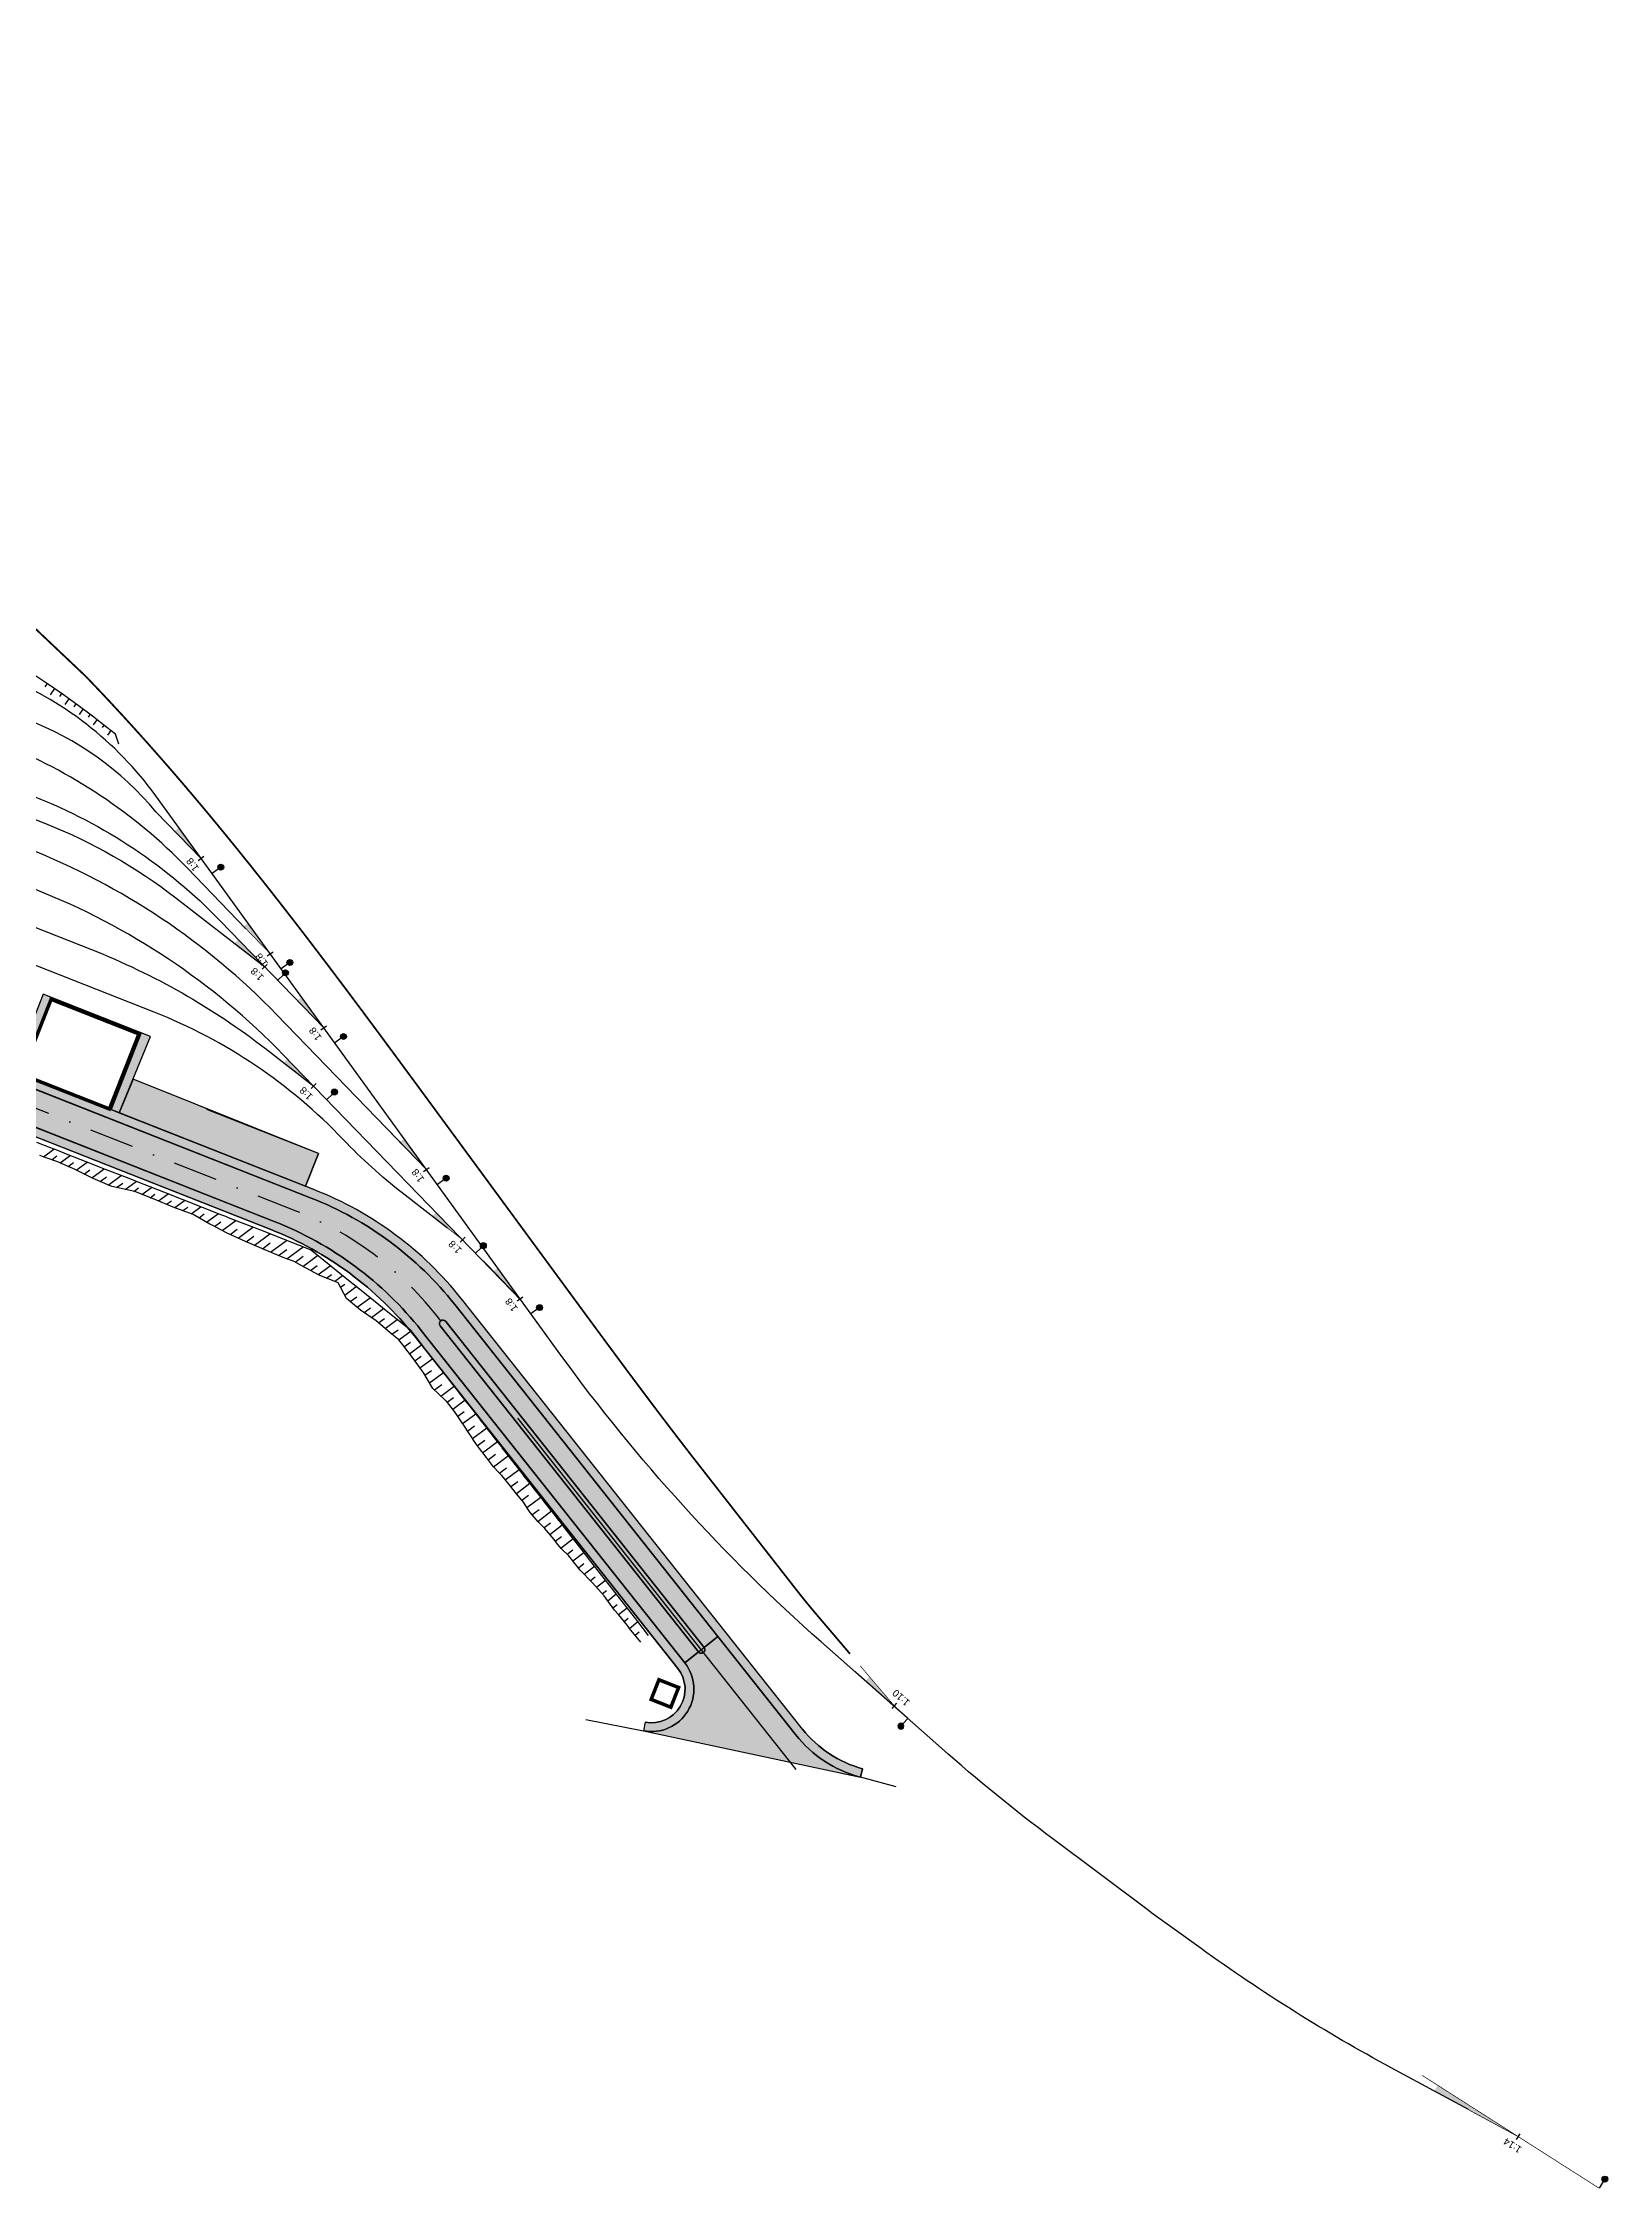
# Model space of a CAD drawing. Header units: metres. Extents: x 286532 to 329498, y 7396783 to 7466136.
# Drawn here: x 311272 to 311715, y 7432073 to 7432683 of the extents above; entities that cross this region are included whole.
import ezdxf
from ezdxf.enums import TextEntityAlignment as Align

# ---------------------------------------------------------------- set-up
doc = ezdxf.new("R2010")
doc.units = ezdxf.units.M
doc.header["$LTSCALE"] = 10
doc.linetypes.add('DASHDOT', pattern=[25.4, 12.7, -6.35, 0, -6.35])
for name, color, linetype, lineweight in [('_AUXILIAR', 7, 'Continuous', 30), ('U-HZ-EIXO PATIO', 200, 'PATIO_LINE', 30), ('U-HZ-PATIO-JUNDIAI-EIXO-VIARIO', 2, 'DASHDOT', 30), ('U-HZ-PATIO-JUNDIAI-VIAS', 7, 'Continuous', 30)]:
    doc.layers.add(name, color=color, linetype=linetype, lineweight=lineweight)
for name, color, linetype in [('_EDIFICAÇÕES PATIO JUNDIAI', 50, 'Continuous'), ('_VIA DE TESTE', 130, 'Continuous'), ('U-HZ-AMV', 3, 'Continuous'), ('U-HZ-CORREDOR', 1, 'Continuous'), ('U-HZ-EIXO', 4, 'Continuous'), ('U-HZ-PATIO-JUNDIAI-PIANO-CORTE', 10, 'Continuous')]:
    doc.layers.add(name, color=color, linetype=linetype)
doc.styles.add('ARIAL', font='arial.ttf')
doc.styles.get("Standard").update_dxf_attribs({"font": 'arial.ttf'})
doc.linetypes.add('PATIO_LINE', pattern='A,3.5,-0.25,["PATIO",Standard,S=0.175,R=0,X=-0.05,Y=-0.1],-0.9', length=4.65)

# ---------------------------------------------------------------- blocks, each defined once
blk = doc.blocks.new('AMV 1_8 - METADE')
at = {"layer": 'U-HZ-AMV'}
h = blk.add_hatch(color=250, dxfattribs=at)
h.dxf.hatch_style = 1
h.paths.add_polyline_path([(10.74000000001979, 1.534285713922665), (2.91038304567337e-11, 4.157563182616286e-12), (10.74000000001979, 4.157563182616286e-12)])
at = {"layer": 'U-HZ-AMV', "ltscale": 5}
blk.add_hatch(color=256, dxfattribs=at).paths.add_polyline_path([(-4.456666666927049, -3.066243269476607, 1), (-6.123333332972834, -3.066243269476607, 1)])
for p, q in [((-5.289999999949941, -2.232909936453715), (-5.289999999949941, 4.157563182616286e-12)), ((2.91038304567337e-11, 1.000000000004158), (-2.91038304567337e-11, -0.9999999999958424))]:
    blk.add_line(p, q, dxfattribs=at)
at = {"layer": 'U-HZ-AMV', "ltscale": 5, "const_width": 0.2, "flags": 128}
blk.add_lwpolyline([(-5.289999999949941, 4.157563182616286e-12), (14.70000000004075, 4.157563182616286e-12)], dxfattribs=at)
at = {"layer": 'U-HZ-AMV', "const_width": 0.2, "flags": 128}
blk.add_lwpolyline([(2.91038304567337e-11, 4.157563182616286e-12), (14.70000000004075, 2.099999999631629)], dxfattribs=at)
at = {"layer": 'U-HZ-AMV', "ltscale": 5}
blk.add_circle((-5.289999999949941, -3.066243269476607), 0.8333333330228923, dxfattribs=at)
at = {"layer": 'U-HZ-AMV', "style": 'ARIAL'}
blk.add_attdef('1:8', text='', height=2, dxfattribs=at).set_placement((1.818989403545856e-12, 3), align=Align.MIDDLE_CENTER)
blk = doc.blocks.new('AMV 1_14 - METADE')
at = {"layer": 'U-HZ-AMV'}
h = blk.add_hatch(color=250, dxfattribs=at)
h.dxf.hatch_style = 1
h.paths.add_polyline_path([(27.0267572500743, 1.958731313236058), (-0.07324274972779676, 0), (27.0267572500743, 0)])
at = {"layer": 'U-HZ-AMV', "ltscale": 5}
blk.add_hatch(color=256, dxfattribs=at).paths.add_polyline_path([(-26.33990941685624, -3.066243269480765, 1), (-28.00657608290203, -3.066243269480765, 1)])
blk.add_line((-27.17324274987914, -2.232909936457872), (-27.17324274987914, 0), dxfattribs=at)
at = {"layer": 'U-HZ-AMV', "ltscale": 2}
blk.add_line((0, 1), (0, -1), dxfattribs=at)
at = {"layer": 'U-HZ-AMV', "const_width": 0.2, "flags": 128}
for points in [[(-27.17324274987914, 0), (27.0267572500743, 0)], [(-0.07324274984421209, 0), (32.12675725010922, 2.299999999813735)], [(0, 0), (32.21013058192329, 0)]]:
    blk.add_lwpolyline(points, dxfattribs=at)
at = {"layer": 'U-HZ-AMV', "ltscale": 5}
blk.add_circle((-27.17324274987914, -3.066243269480765), 0.8333333330228923, dxfattribs=at)
at = {"layer": 'U-HZ-AMV', "style": 'ARIAL'}
blk.add_attdef('1:14,5', text='', height=2, dxfattribs=at).set_placement((1.818989403545856e-12, 3), align=Align.MIDDLE_CENTER)

msp = doc.modelspace()

# ---------------------------------------------------------------- hatches: boundary and pattern name
at = {"layer": '_AUXILIAR'}
h = msp.add_hatch(color=70, dxfattribs=at)
h.dxf.hatch_style = 1
edge = h.paths.add_edge_path()
edge.add_line((310832.2715881755, 7432561.863762908), (310848.7692804437, 7432603.730529558))
edge.add_line((310848.7692804437, 7432603.730529558), (310818.628871106, 7432615.607424716))
edge.add_arc((310807.6304095939, 7432587.696246949), 29.99999999997741, 68.49296995959806, 248.492969959598)
edge.add_line((310796.6319480818, 7432559.785069182), (311336.1802634921, 7432347.174858663))
edge.add_arc((311300.4352635769, 7432256.463530919), 97.50000000070659, 38.40497139022972, 68.49296995918121, ccw=False)
edge.add_line((311376.8401205961, 7432317.032069154), (311451.5068778488, 7432222.842856768))
edge.add_arc((311444.0623020355, 7432216.941306889), 9.500000000466775, -101.03200352577642, 38.40497138192052, ccw=False)
edge.add_line((311442.2444079702, 7432207.616862607), (311441.7660147991, 7432205.163061479))
edge.add_arc((311444.0623020378, 7432216.941306888), 11.99999999990692, 258.9679964822612, 398.4049713963806)
edge.add_line((311453.465976747, 7432224.39589621), (311378.7992194928, 7432318.585108598))
edge.add_arc((311300.4352635772, 7432256.46353092), 99.99999999989504, 38.40497139115258, 68.4929699597325)
edge.add_line((311337.0968019505, 7432349.500790144), (310797.5484865418, 7432562.111000663))
edge.add_arc((310807.6304095946, 7432587.696246949), 27.4999999995585, 68.49296995906371, 248.4929699591765, ccw=False)
edge.add_line((310817.7123326475, 7432613.281493235), (310845.6198477621, 7432602.284474998))
edge.add_line((310845.6198477621, 7432602.284474998), (310829.122155495, 7432560.417708348))
edge.add_line((310829.122155495, 7432560.417708348), (311347.6003082404, 7432356.110242166))
edge.add_arc((311311.8553083271, 7432265.398914422), 97.4999999991359, 38.4049713777037, 68.49296996003068, ccw=False)
edge.add_line((311388.2601653584, 7432325.96745264), (311462.8696514641, 7432231.850485533))
edge.add_line((311462.8696514641, 7432231.850485533), (311484.8979821907, 7432204.062602431))
edge.add_arc((311512.3253667592, 7432225.805154609), 34.99999999315441, 218.4049713822842, 254.9826036483485)
edge.add_line((311503.256435874, 7432192.000502679), (311503.9042166515, 7432194.415120674))
edge.add_arc((311512.32536676, 7432225.805154609), 32.49999999299017, 218.4049713778655, 254.982603646662, ccw=False)
edge.add_line((311486.8570810881, 7432205.615641873), (311390.2192642541, 7432327.520492084))
edge.add_arc((311311.8553083237, 7432265.398914424), 100.0000000004885, 38.40497137794526, 68.49296996423844)
edge.add_line((311348.5168466902, 7432358.436173652), (311345.9530969147, 7432359.446424938))
edge.add_line((311345.9530969147, 7432359.446424938), (310832.2715881755, 7432561.863762908))
h = msp.add_hatch(color=254, dxfattribs=at)
h.dxf.hatch_style = 1
edge = h.paths.add_edge_path()
edge.add_line((310829.1221554945, 7432560.417708348), (310845.619847762, 7432602.284474998))
edge.add_line((310845.619847762, 7432602.284474998), (310817.7123326472, 7432613.281493235))
edge.add_arc((310807.6304095944, 7432587.696246949), 27.49999999957984, 68.49296995906371, 248.4929699591765)
edge.add_line((310797.5484865416, 7432562.111000663), (311337.0968019509, 7432349.500790144))
edge.add_arc((311300.4352635773, 7432256.46353092), 99.99999999993892, 38.404971391111076, 68.49296995957741, ccw=False)
edge.add_line((311378.799219493, 7432318.585108598), (311453.4659767481, 7432224.395896209))
edge.add_line((311453.4659767481, 7432224.395896209), (311457.3841745429, 7432227.501975092))
edge.add_line((311457.3841745429, 7432227.501975092), (311384.1365787899, 7432319.900970403))
edge.add_arc((311384.9202183489, 7432320.52218618), 0.9999999997249134, 38.40497138382318, 218.404971385895, ccw=False)
edge.add_line((311385.7038579079, 7432321.143401956), (311458.9514536606, 7432228.744406645))
edge.add_line((311458.9514536606, 7432228.744406645), (311462.8696514641, 7432231.850485533))
edge.add_line((311462.8696514641, 7432231.850485533), (311388.2601653562, 7432325.967452643))
edge.add_arc((311311.8553083268, 7432265.398914423), 97.49999999870582, 38.40497137924143, 68.49296996069909)
edge.add_line((311347.6003082389, 7432356.110242167), (310829.1221554945, 7432560.417708348))
h = msp.add_hatch(color=70, dxfattribs=at)
h.dxf.hatch_style = 1
h.paths.add_polyline_path([(311240.2978416586, 7432411.927004088), (311237.9800895542, 7432412.864034066), (311234.189200657, 7432403.487236174), (311236.5152227231, 7432402.570662019)])
h.paths.add_polyline_path([(311271.6383376808, 7432413.884794103), (311263.0782182165, 7432392.103454721), (311265.4824354601, 7432391.156067584), (311274.0110685698, 7432412.867687321), (311299.3994452338, 7432402.911710144), (311290.835752328, 7432381.165536834), (311293.1616838081, 7432380.248998377), (311302.0598863342, 7432401.853810309)])
h = msp.add_hatch(color=254, dxfattribs=at)
h.dxf.hatch_style = 1
h.paths.add_polyline_path([(311240.2978416591, 7432411.927004089), (311236.5152227235, 7432402.570662021), (311263.0782182171, 7432392.103454723), (311266.6858801245, 7432401.258743644)])
h.paths.add_polyline_path([(311349.6192507513, 7432368.750150859), (311297.1121965859, 7432389.825741079), (311293.1616838081, 7432380.248998377), (311345.9530969141, 7432359.446424939)])
h = msp.add_hatch(color=70, dxfattribs=at)
h.dxf.hatch_style = 1
edge = h.paths.add_edge_path()
edge.add_arc((311384.9202183489, 7432320.52218618), 0.9999999997249134, 38.40497138589505, 218.4049713879668)
edge.add_line((311384.1365787899, 7432319.900970403), (311457.3841745437, 7432227.501975092))
edge.add_arc((311458.1678141023, 7432228.123190869), 0.9999999993600027, 218.4049714024693, 398.4049714045411)
edge.add_line((311458.9514536607, 7432228.744406645), (311385.7038579079, 7432321.143401956))
h = msp.add_hatch(color=254, dxfattribs=at)
h.dxf.hatch_style = 1
edge = h.paths.add_edge_path()
edge.add_line((311462.8696514584, 7432231.85048553), (311458.9514536606, 7432228.744406645))
edge.add_arc((311458.1678141021, 7432228.123190869), 0.9999999993143889, -141.59502863934642, 38.404971404541186, ccw=False)
edge.add_line((311457.3841745436, 7432227.501975093), (311453.4659767479, 7432224.395896208))
edge.add_arc((311444.062302038, 7432216.941306888), 11.99999999936132, -101.03200353956157, 38.40497138716688, ccw=False)
edge.add_line((311441.7660147946, 7432205.163061479), (311503.256435876, 7432192.000502678))
edge.add_arc((311512.3253667649, 7432225.805154615), 35.00000000112171, 218.4049713897811, 254.98260364580278, ccw=False)
edge.add_line((311484.8979821932, 7432204.062602428), (311462.8696514584, 7432231.85048553))

# ---------------------------------------------------------------- linework, layer by layer
for p, q in [((311336.1802634926, 7432347.174858663), (310796.6319480817, 7432559.785069182)), ((311337.0968019509, 7432349.500790144), (310797.5484865411, 7432562.111000663)), ((311348.5168466944, 7432358.43617365), (310841.591394019, 7432558.191272742)), ((311347.6003082351, 7432356.110242169), (310838.4292369967, 7432556.750232237)), ((311348.5168466944, 7432358.43617365), (311314.3069384929, 7432371.916663862)), ((311349.6192507517, 7432368.75015086), (311345.9530969146, 7432359.446424939)), ((311484.8979821921, 7432204.062602428), (311388.260165342, 7432325.96745266)), ((311457.3841745441, 7432227.501975092), (311384.1365787898, 7432319.900970403)), ((311458.9514536609, 7432228.744406644), (311385.7038579079, 7432321.143401956)), ((311451.5068778504, 7432222.842856767), (311376.8401205961, 7432317.032069155)), ((311453.4659767483, 7432224.395896208), (311378.7992194931, 7432318.585108598)), ((311453.4659767478, 7432224.395896208), (311462.8696514571, 7432231.85048553)), ((311425.4151159436, 7432208.350833433), (311441.766014799, 7432205.163061478)), ((311442.2444079701, 7432207.616862606), (311441.766014799, 7432205.163061478)), ((311503.9042166515, 7432194.415120674), (311503.2564358737, 7432192.000502679)), ((311513.3585319864, 7432189.290366462), (311503.2564358737, 7432192.000502679))]:
    msp.add_line(p, q, dxfattribs=at)
for points in [[(310829.1221554945, 7432560.417708348), (310845.619847762, 7432602.284474998), (310817.7123326472, 7432613.281493235, 1), (310797.5484865416, 7432562.111000663), (311337.0968019509, 7432349.500790144, -0.1320431385906262), (311378.799219493, 7432318.585108598), (311453.4659767481, 7432224.395896209), (311457.3841745429, 7432227.501975092), (311384.1365787899, 7432319.900970403, -1), (311385.7038579079, 7432321.143401956), (311458.9514536606, 7432228.744406645), (311462.8696514641, 7432231.850485533), (311388.2601653562, 7432325.967452643, 0.132043138648277), (311347.6003082389, 7432356.110242167)], [(311462.8696514584, 7432231.85048553), (311458.9514536606, 7432228.744406645, -1), (311457.3841745436, 7432227.501975093), (311453.4659767479, 7432224.395896208, -0.6965526800883105), (311441.7660147946, 7432205.163061479), (311503.256435876, 7432192.000502678, -0.1609690994863399), (311484.8979821932, 7432204.062602428)]]:
    msp.add_lwpolyline(points, format="xyb", close=True, dxfattribs=at)
for points in [[(310796.6319480818, 7432559.785069182), (311336.1802634921, 7432347.174858663, -0.132043138593303), (311376.8401205961, 7432317.032069154), (311451.5068778488, 7432222.842856768, -0.6965526799233169), (311442.2444079702, 7432207.616862607), (311441.7660147991, 7432205.163061479, 0.6965526799792237), (311453.465976747, 7432224.39589621), (311378.7992194928, 7432318.585108598, 0.1320431385909957), (311337.0968019505, 7432349.500790144), (310797.5484865418, 7432562.111000663, -1)], [(310829.122155495, 7432560.417708348), (311347.6003082404, 7432356.110242166, -0.1320431386526631), (311388.2601653584, 7432325.96745264), (311462.8696514641, 7432231.850485533), (311484.8979821907, 7432204.062602431, 0.1609690995268863), (311503.256435874, 7432192.000502679), (311503.9042166515, 7432194.415120674, -0.1609690995397489), (311486.8570810881, 7432205.615641873), (311390.2192642541, 7432327.520492084, 0.1320431386706561), (311348.5168466902, 7432358.436173652), (311345.9530969147, 7432359.446424938), (310832.2715881755, 7432561.863762908)], [(311486.8570810903, 7432205.61564187), (311390.2192642402, 7432327.520492102, 0.132043138601553), (311348.5168466944, 7432358.43617365), (311345.9530969147, 7432359.446424938)]]:
    msp.add_lwpolyline(points, format="xyb", dxfattribs=at)
for points in [[(311271.6383376808, 7432413.884794103), (311263.0782182165, 7432392.103454721), (311265.4824354601, 7432391.156067584), (311274.0110685698, 7432412.867687321), (311299.3994452338, 7432402.911710144), (311290.835752328, 7432381.165536834), (311293.1616838081, 7432380.248998377), (311302.0598863342, 7432401.853810309)], [(311349.6192507513, 7432368.750150859), (311297.1121965859, 7432389.825741079), (311293.1616838081, 7432380.248998377), (311345.9530969141, 7432359.446424939)]]:
    msp.add_lwpolyline(points, close=True, dxfattribs=at)
for points in [[(311349.6192507517, 7432368.75015086), (311317.9730923299, 7432381.220389784)], [(311441.766014799, 7432205.163061478), (311503.2564358737, 7432192.000502679)]]:
    msp.add_lwpolyline(points, dxfattribs=at)
at = {"layer": '_AUXILIAR', "color": 70}
msp.add_lwpolyline([(311385.7038579079, 7432321.143401956, 1), (311384.1365787899, 7432319.900970403), (311457.3841745437, 7432227.501975092, 1), (311458.9514536607, 7432228.744406645)], format="xyb", close=True, dxfattribs=at)
at = {"layer": '_AUXILIAR'}
for centre, radius, start, end in [((311311.8553083253, 7432265.398914425), 97.49999999859739, 38.40497139116467, 68.49296996214088), ((311300.4352635784, 7432256.463530919), 97.5, 38.40497139119437, 68.49296995968697), ((311300.4352635774, 7432256.46353092), 100, 38.40497139119437, 68.49296995967688), ((311384.9202183489, 7432320.52218618), 0.9999999998617548, 38.40497138382327, 218.4049713838232), ((311458.1678141025, 7432228.123190869), 0.9999999990707267, 218.4049714066128, 38.40497136479726), ((311444.0623020378, 7432216.941306887), 12, 258.9679964816456, 38.40497139107441), ((311444.0623020366, 7432216.941306888), 12.00000000045605, 258.9679964669853, 38.40497138302333), ((311444.0623020366, 7432216.941306888), 9.500000000456053, 258.9679964669853, 38.40497138302333), ((311512.325366763, 7432225.805154615), 35, 218.4049713910538, 254.9826036446861), ((311512.3253667604, 7432225.805154609), 34.99999999335363, 218.4049713859166, 254.9826036460476), ((311512.3253667604, 7432225.805154609), 32.49999999335363, 218.4049713859166, 254.9826036460476)]:
    msp.add_arc(centre, radius, start, end, dxfattribs=at)
at = {"layer": '_EDIFICAÇÕES PATIO JUNDIAI', "const_width": 1, "elevation": 4.656612873077392e-10}
msp.add_lwpolyline([(311265.4824354399, 7432391.156067641), (311273.8595969576, 7432412.415081376), (311298.7470638008, 7432402.608119861), (311290.3699022807, 7432381.349106125), (311265.4824354399, 7432391.156067641)], close=True, dxfattribs=at)
at = {"layer": '_EDIFICAÇÕES PATIO JUNDIAI', "const_width": 1}
msp.add_lwpolyline([(311449.5322248363, 7432211.841026681), (311451.7319171404, 7432217.423262232), (311446.1496815853, 7432219.622954538), (311443.9499892826, 7432214.040718985)], close=True, dxfattribs=at)
at = {"layer": '_VIA DE TESTE', "lineweight": 30, "flags": 128}
msp.add_lwpolyline([(311500.3203671965, 7432226.95312929, 0.4999999999999999, 0.4999999999999999, 0), (311490.5654722247, 7432238.415410493, 0.4999999999999999, 0.4999999999999999, -0.01043873958653056), (311485.2876295462, 7432244.88597789, 0.4999999999999999, 0.4999999999999999, 0), (311456.3428758153, 7432281.924353743, 0.4999999999999999, 0.4999999999999999, 0), (311454.3474215491, 7432284.494040415, 0.4999999999999999, 0.4999999999999999, 0), (311452.3604074353, 7432287.068269383, 0.4999999999999999, 0.4999999999999999, 0), (311450.381404613, 7432289.646674819, 0.4999999999999999, 0.4999999999999999, 0), (311448.4099814465, 7432292.228894812, 0.4999999999999999, 0.4999999999999999, 0), (311446.4457037587, 7432294.814571262, 0.4999999999999999, 0.4999999999999999, 0), (311444.4881350999, 7432297.40334972, 0.4999999999999999, 0.4999999999999999, 0), (311442.5368370776, 7432299.994879095, 0.4999999999999999, 0.4999999999999999, 0), (311440.5913696052, 7432302.58881145, 0.4999999999999999, 0.4999999999999999, 0), (311438.6512910099, 7432305.184801986, 0.4999999999999999, 0.4999999999999999, 0), (311436.7161584453, 7432307.782508573, 0.4999999999999999, 0.4999999999999999, 0), (311434.7855280132, 7432310.381591666, 0.4999999999999999, 0.4999999999999999, 0), (311432.8589550113, 7432312.981714031, 0.4999999999999999, 0.4999999999999999, 0), (311430.9372660018, 7432315.580820316, 0.4999999999999999, 0.4999999999999999, 0), (311429.0172159547, 7432318.182360881, 0.4999999999999999, 0.4999999999999999, 0), (311427.0998870501, 7432320.783941359, 0.4999999999999999, 0.4999999999999999, 0), (311425.1848331387, 7432323.385231375, 0.4999999999999999, 0.4999999999999999, 0), (311423.2716081881, 7432325.985901764, 0.4999999999999999, 0.4999999999999999, 0), (311421.359766478, 7432328.585624304, 0.4999999999999999, 0.4999999999999999, 0), (311383.2118372167, 7432380.462285152, 0.4999999999999999, 0.4999999999999999, 0), (311380.1544616322, 7432384.619547226, 0.4999999999999999, 0.4999999999999999, 0), (311377.0973186124, 7432388.774056615, 0.4999999999999999, 0.4999999999999999, 0), (311374.0393859045, 7432392.924770142, 0.4999999999999999, 0.4999999999999999, 0), (311370.9811677383, 7432397.068580632, 0.4999999999999999, 0.4999999999999999, 0), (311367.9186061419, 7432401.208572871, 0.4999999999999999, 0.4999999999999999, 0), (311364.8517975704, 7432405.342197716, 0.4999999999999999, 0.4999999999999999, 0), (311361.7795991044, 7432409.468592212, 0.4999999999999999, 0.4999999999999999, 0), (311358.7008739753, 7432413.586889138, 0.4999999999999999, 0.4999999999999999, 0), (311355.6144922557, 7432417.696216324, 0.4999999999999999, 0.4999999999999999, 0), (311352.5193318345, 7432421.795695664, 0.4999999999999999, 0.4999999999999999, 0), (311349.4142790969, 7432425.884442594, 0.4999999999999999, 0.4999999999999999, 0), (311346.2982299842, 7432429.961565191, 0.4999999999999999, 0.4999999999999999, 0), (311343.1700907833, 7432434.026163728, 0.4999999999999999, 0.4999999999999999, 0), (311340.0287791502, 7432438.077330044, 0.4999999999999999, 0.4999999999999999, 0), (311336.8732251193, 7432442.114147048, 0.4999999999999999, 0.4999999999999999, 0), (311333.7023722481, 7432446.135688214, 0.4999999999999999, 0.4999999999999999, 0), (311330.5151786594, 7432450.141017324, 0.4999999999999999, 0.4999999999999999, 0), (311327.310618218, 7432454.129188212, 0.4999999999999999, 0.4999999999999999, 0), (311324.0876818032, 7432458.099244521, 0.4999999999999999, 0.4999999999999999, 0), (311320.8453786548, 7432462.050219567, 0.4999999999999999, 0.4999999999999999, 0), (311317.5827375501, 7432465.98113655, 0.4999999999999999, 0.4999999999999999, 0), (311314.2988083907, 7432469.891008444, 0.4999999999999999, 0.4999999999999999, 0), (311310.9926634899, 7432473.778838423, 0.4999999999999999, 0.4999999999999999, 0), (311307.6633991731, 7432477.643620091, 0.4999999999999999, 0.4999999999999999, 0), (311304.3101372351, 7432481.484338043, 0.4999999999999999, 0.4999999999999999, 0), (311300.9320265519, 7432485.299968434, 0.4999999999999999, 0.4999999999999999, 0), (311297.5282447163, 7432489.089479663, 0.4999999999999999, 0.4999999999999999, 0), (311294.0979995491, 7432492.851833385, 0.4999999999999999, 0.4999999999999999, 0), (311290.6405308528, 7432496.585985387, 0.4999999999999999, 0.4999999999999999, 0), (311287.1551120323, 7432500.290886766, 0.4999999999999999, 0.4999999999999999, 0), (311283.6337142075, 7432503.973157965, 0.4999999999999999, 0.4999999999999999, 0.2105479660466973), (310846.4623686534, 7432682.908365024, 0.4999999999999999, 0.4999999999999999, 0)], format="xyseb", dxfattribs=at)
at = {"layer": 'U-HZ-CORREDOR', "color": 1, "linetype": 'Continuous', "lineweight": -3}
for p, q in [((311272.7193179228, 7432501.932215614, 724.2197130674144), (311272.1148582755, 7432501.001574939, 723.1099856537592)), ((311274.770907293, 7432500.50387926, 724.1557186316909), (311273.5822036373, 7432498.705911713, 722.0002582401038)), ((311276.8140936749, 7432499.063258072, 724.0855668188212), (311276.2320170382, 7432498.198225399, 723.0429125294625)), ((311278.8419520884, 7432497.601222037, 724.0200034902158), (311277.7008193218, 7432495.934811209, 722.0002582401038)), ((311280.8644866572, 7432496.131748009, 723.9560338743254), (311280.3054328691, 7432495.329445232, 722.9781460572146)), ((311282.8704641562, 7432494.639865501, 723.8931554272735), (311281.7757094165, 7432493.095731876, 722.0002582401038)), ((311284.8691716415, 7432493.138143693, 723.8307560995629), (311284.3337689374, 7432492.395855721, 722.9155071698333)), ((311286.8544113681, 7432491.618750524, 723.7731559737729), (311285.805633106, 7432490.18940049, 722.0002582401038)), ((311288.832349844, 7432490.089777213, 723.7181576302246), (311288.3185979274, 7432489.401430294, 722.8592079351642)), ((311290.8066716933, 7432488.556144165, 723.6786013974829), (311289.7918928413, 7432487.219369539, 722.0002582401038)), ((311292.4554036979, 7432486.59209233, 723.6651637994693), (311292.2773299535, 7432486.370354408, 722.8327110197865)), ((311271.7034438183, 7432367.790695013, 725.1760418040914), (311274.6494493226, 7432369.978166211, 721.5067281722562)), ((311274.0624512314, 7432366.964608693, 725.0440152262407), (311275.5007022617, 7432368.022238419, 723.2587570756003)), ((311276.3986872371, 7432366.083836576, 724.975602788261), (311279.2433891082, 7432368.175711497, 721.4445591150952)), ((311278.6799141669, 7432365.061093356, 725.0852925825656), (311280.1588808721, 7432366.148663688, 723.2494952779036)), ((311280.9565978235, 7432364.028705685, 725.207268533631), (311284.0378956921, 7432366.294563419, 721.3825452983212)), ((311283.1978158167, 7432362.921031588, 725.4251525865687), (311284.839696735, 7432364.128402227, 723.3871347234019)), ((311285.43903381, 7432361.81335749, 725.6430366395065), (311288.9252596144, 7432364.376982313, 721.3156884221496)), ((311290.0104210683, 7432359.788728707, 725.8284756799677), (311293.7015063012, 7432362.502998594, 721.2468415578975)), ((311287.7214165165, 7432360.793944187, 725.7450738475675), (311289.5194677265, 7432362.116155934, 723.5132064542227)), ((311292.3856488157, 7432359.050825663, 725.5821278042635), (311294.1451637167, 7432360.344699418, 723.3980943835566)), ((311294.8305982644, 7432358.529076496, 725.0691380986126), (311297.9616404765, 7432360.831514142, 721.1826686919406)), ((311297.275547713, 7432358.007327328, 724.5561483929617), (311298.6470750245, 7432359.015891219, 722.853712406991)), ((311299.6125649912, 7432357.130352562, 724.4754122015605), (311302.320180301, 7432359.121419753, 721.1145299929397)), ((311301.9344963073, 7432356.203726984, 724.4550932161895), (311303.2952226035, 7432357.204348259, 722.7660642082378)), ((311304.2543818303, 7432355.272006282, 724.440249378298), (311306.994901582, 7432357.287270024, 721.038523865921)), ((311306.57238792, 7432354.335604782, 724.4304354600207), (311307.9545836719, 7432355.352013798, 722.7147570564903)), ((311308.89499126, 7432353.411090238, 724.4053681888317), (311311.671114275, 7432355.452535133, 720.959449405975)), ((311311.2398566019, 7432352.544137801, 724.3064371602695), (311312.6043895483, 7432353.547558328, 722.6126830708727)), ((311313.5847219439, 7432351.677185363, 724.2075061317073), (311316.2667307151, 7432353.649422575, 720.8784085569625)), ((311315.7854506653, 7432350.505041596, 724.5020804682175), (311317.2633148163, 7432351.591801156, 722.6676517315641)), ((311317.944587119, 7432349.244831386, 724.9102052711548), (311321.2665987186, 7432351.687699942, 720.786691254135)), ((311320.1606292914, 7432348.092166996, 725.1757360535802), (311321.9471942503, 7432349.405932235, 722.9581262019517)), ((311322.380981364, 7432346.943280705, 725.4350959814184), (311326.2003798642, 7432349.751906809, 720.6941904249459)), ((311324.6149891809, 7432345.822153543, 725.6589479015973), (311326.6331394548, 7432347.306216948, 723.1538780985064)), ((311326.8774405179, 7432344.758521113, 725.8088103187771), (311331.0697635469, 7432347.841380337, 720.6050046549708)), ((311329.1425020034, 7432343.700673798, 725.9513855179241), (311331.3136557192, 7432345.297249543, 723.2563971013301)), ((311331.4370813778, 7432342.708249749, 726.0115503528507), (311335.8610892196, 7432345.961480306, 720.520161234752)), ((311333.7316607523, 7432341.715825699, 726.0717151877773), (311335.9845148782, 7432343.372480512, 723.2753144862725)), ((311336.0365863795, 7432340.747785096, 726.102191334703), (311340.5987733356, 7432344.102626801, 720.4392845992916)), ((311338.3446861376, 7432339.787225099, 726.1235592776015), (311340.6501500793, 7432341.482566973, 723.2618555797021)), ((311340.6686510349, 7432338.867066964, 726.0946070120132), (311345.2869736686, 7432342.263188502, 720.3620207325289)), ((311342.9944190704, 7432337.959492202, 725.9628196586057), (311345.2654324495, 7432339.629500572, 723.1438784173943)), ((311345.1663688194, 7432336.722057045, 725.5141884554968), (311349.3784999392, 7432339.819482312, 720.285795599607)), ((311347.3847546892, 7432335.569336725, 724.9690021030596), (311349.286223748, 7432336.967597639, 722.6087652158742)), ((311349.6031405589, 7432334.416616407, 724.4238157506225), (311352.9968856738, 7432336.912234793, 720.211261057782)), ((311351.9041987462, 7432333.441486231, 723.6849598857892), (311353.3171887523, 7432334.480540055, 721.931057492217)), ((311354.2144183935, 7432332.486035981, 722.9246422360037), (311356.455060891, 7432334.133710872, 720.1433994651542)), ((311355.8918277735, 7432330.830173712, 723.1375940609896), (311357.1122651048, 7432331.727632343, 721.6227015653965)), ((311357.076058646, 7432328.628447744, 724.1090601070049), (311360.3293965037, 7432331.020816499, 720.0707887591199)), ((311358.6618027752, 7432326.755505829, 724.5565901572239), (311360.4830526443, 7432328.094776901, 722.2959269601275)), ((311360.5867296369, 7432325.160307855, 724.561519521932), (311364.2608028204, 7432327.862067793, 720.0010019503923)), ((311362.5802897604, 7432323.656441087, 724.4497017345238), (311364.3855196874, 7432324.983931763, 722.2089236141906)), ((311364.6480090947, 7432322.25125898, 724.2117369966684), (311368.0920049609, 7432324.783829669, 719.9368075444988)), ((311366.6528726853, 7432320.764144755, 724.0809430614639), (311368.3346697204, 7432322.000868039, 721.9933785123994)), ((311368.5456653071, 7432319.130946638, 724.1412332652768), (311371.9823053424, 7432321.658108157, 719.8754343861655)), ((311370.4561748782, 7432317.519045135, 724.1734503126595), (311372.1994728355, 7432318.800993628, 722.0095465008743)), ((311372.4065474042, 7432315.955060797, 724.1425030451302), (311375.8911467394, 7432318.517489581, 719.8171737162253)), ((311373.9862485011, 7432314.019182135, 724.064958108553), (311375.708597519, 7432315.285725653, 721.9270575911453)), ((311375.4784459738, 7432312.013353952, 724.0945470741195), (311378.9687442405, 7432314.579973493, 719.7621438313965)), ((311376.9607141467, 7432310.000282981, 724.1369681467136), (311378.7336134745, 7432311.303999086, 721.9363210356883)), ((311378.4149572254, 7432307.966769502, 724.2156073824324), (311382.0441991129, 7432310.635562378, 719.7107375632511)), ((311379.8253049595, 7432305.904456977, 724.3471602023542), (311381.7027329709, 7432307.285039108, 722.0167647507772)), ((311381.111646959, 7432303.760786232, 724.6281955679144), (311385.1112512534, 7432306.701928149, 719.6636059280979)), ((311382.5322670015, 7432301.725103178, 724.7372969463736), (311384.5850134629, 7432303.234607174, 722.1892839265839)), ((311384.3557336224, 7432300.014874122, 724.3301249898282), (311388.1497067218, 7432302.804970456, 719.6206802840306)), ((311386.1350903267, 7432298.26399308, 723.9835380283051), (311387.9002209249, 7432299.562539983, 721.7922119255417)), ((311387.697022823, 7432296.311976974, 723.9330458063238), (311391.2018984054, 7432298.890395442, 719.5819086397177)), ((311389.137570219, 7432294.270040737, 724.0346563900515), (311390.9376906957, 7432295.595279008, 721.7993286268462)), ((311390.5120275298, 7432292.181772065, 724.2181720516533), (311394.2720140513, 7432294.952832129, 719.547382769463)), ((311391.8899862109, 7432290.095823727, 724.39826615459), (311393.8478470988, 7432291.540811723, 721.9649125907019)), ((311393.2752347878, 7432288.014697499, 724.5706218034377), (311397.3416461052, 7432291.015889044, 719.5166281652055)), ((311394.6715791237, 7432285.94114787, 724.7307459178519), (311396.7733591313, 7432287.495131085, 722.1168866999851)), ((311396.1835192958, 7432283.951668202, 724.7491213857655), (311400.4086588222, 7432287.082305377, 719.4905385782215)), ((311397.7150695935, 7432281.976879696, 724.7437152493079), (311399.8282954677, 7432283.546609497, 722.1112759807354)), ((311399.2287202557, 7432279.987190858, 724.7626797864297), (311403.4790506702, 7432283.144387822, 719.4681696879215)), ((311400.9461949777, 7432278.171439833, 724.5149482906021), (311402.9736953367, 7432279.681803625, 721.9867164005684)), ((311402.6061674035, 7432276.304813841, 724.345155802094), (311406.5271273453, 7432279.235090493, 719.4502783108242)), ((311404.1615643007, 7432274.350094195, 724.3125378423788), (311406.1095922883, 7432275.811128857, 721.8774971282636)), ((311405.7391385239, 7432272.410697492, 724.2542243248354), (311409.5939093801, 7432275.301802687, 719.4358771754416)), ((311407.3112190276, 7432270.466852136, 724.203937772255), (311409.2180264454, 7432271.902587181, 721.8170465622472)), ((311408.7305270844, 7432268.411327609, 724.3440855891685), (311412.6534793485, 7432271.377764686, 719.425823355541)), ((311410.1698179387, 7432266.372839094, 724.4585482688547), (311412.1750686228, 7432267.896180954, 721.9402947611402)), ((311411.8306812156, 7432264.504662028, 724.2947273231281), (311415.7129125885, 7432267.453902044, 719.4193055864594)), ((311413.5776658781, 7432262.717057701, 724.0137284097503), (311415.4044921352, 7432264.111767532, 721.7153573159922)), ((311415.1929259696, 7432260.810070606, 723.9100612722299), (311418.7590085864, 7432263.547145025, 719.4147001850463)), ((311416.7603345687, 7432258.862909278, 723.868838937789), (311418.5242342431, 7432260.224440669, 721.6405863062951)), ((311418.3249517921, 7432256.913412681, 723.8312356510439), (311421.8249106872, 7432259.614985775, 719.4098999423584)), ((311420.1123184396, 7432255.167241278, 723.4930414989585), (311421.7257129931, 7432256.420100266, 721.4503233021312)), ((311421.7457032941, 7432253.279703316, 723.3632318782442), (311424.8643028096, 7432255.716826782, 719.4052988670093)), ((311423.3087899178, 7432251.328611261, 723.3278165308561), (311424.8550961801, 7432252.537018836, 721.3653405633283)), ((311424.9983852596, 7432249.489615734, 723.1237178688983), (311427.9320910692, 7432251.782248447, 719.4004404775632)), ((311426.7471522791, 7432247.703050898, 722.8407212870793), (311428.1034666835, 7432248.762983616, 721.1193711976174)), ((311428.4369974636, 7432245.861527329, 722.6379779593573), (311430.991789121, 7432247.858046172, 719.3955949004031)), ((311430.0976714757, 7432243.992794651, 722.4749666177103), (311431.3118032013, 7432244.941614434, 720.9340659624081)), ((311431.6254062658, 7432242.017597308, 722.4822550295637), (311434.0613284439, 7432243.921222019, 719.3907337378362)), ((311433.0861302523, 7432239.988734219, 722.5753866045915), (311434.341740574, 7432240.969968701, 720.9818438885636)), ((311434.6942482902, 7432238.079378679, 722.4788017616504), (311437.1312453593, 7432239.983913586, 719.3858726125726)), ((311436.2594456692, 7432236.129979499, 722.4413831169228), (311437.4540753518, 7432237.083840927, 720.9126116795187)), ((311437.7870550357, 7432234.151853367, 722.4514110715313), (311440.1657073629, 7432236.092077695, 719.3818087145535)), ((311439.3834508263, 7432232.227919771, 722.3743997575828), (311440.5337347373, 7432233.186347004, 720.8770884708424))]:
    msp.add_line(p, q, dxfattribs=at)
at = {"layer": 'U-HZ-EIXO', "color": 2, "linetype": 'Continuous', "lineweight": -3}
for points in [[(311443.2032933708, 7432232.196235124, 719.3777443645522), (311440.1645750855, 7432236.093529892, 719.3818102295631), (311439.5648234272, 7432236.862738742, 719.3826132625854), (311437.1286455396, 7432239.987247973, 719.3858760945741), (311436.1145089316, 7432241.287924418, 719.3874821606187), (311433.0400851151, 7432245.231013156, 719.3923510586519), (311429.9656612984, 7432249.174101897, 719.3972199566851), (311426.8912374816, 7432253.117190636, 719.4020888547185), (311424.085886002, 7432256.715181833, 719.4065316287526), (311424.081156194, 7432256.721248027, 719.4065391192464), (311423.747873295, 7432257.148698543, 719.4069577527517), (311422.0034205024, 7432259.386038797, 719.4097204009711), (311421.9338136161, 7432259.475312803, 719.4097274771074), (311420.6082934866, 7432261.175352813, 719.411826650785), (311419.9351122638, 7432262.038738428, 719.4128927411982), (311419.9309059956, 7432262.044133159, 719.4128994024986), (311417.8635888121, 7432264.695561716, 719.4160761214463), (311417.8020789098, 7432264.774450972, 719.416082367508), (311417.4148710191, 7432265.271062749, 719.4166955488182), (311415.8014512433, 7432267.340347183, 719.4192505557687), (311415.7439820652, 7432267.414054024, 719.4192563862654), (311415.3465899943, 7432267.923727476, 719.4198856780669), (311414.2864627182, 7432269.28338905, 719.4218111420919), (311413.744481224, 7432269.978505031, 719.4229861192586), (311413.6910517907, 7432270.047030715, 719.4229939414276), (311411.6926720986, 7432272.610043797, 719.4284434343733), (311411.643284214, 7432272.673386011, 719.4284534292692), (311411.1154622398, 7432273.350341761, 719.430186116576), (311409.6489161093, 7432275.23125405, 719.4356422996577), (311409.6460221912, 7432275.234965631, 719.4356539995936), (311407.9981021245, 7432277.348498262, 719.4427113037553), (311407.6071656013, 7432277.849892179, 719.4446010590142), (311407.6045345344, 7432277.853266643, 719.4446140046314), (311405.5682163168, 7432280.464937614, 719.4553196412811), (311405.5309894908, 7432280.512682715, 719.4553333717132), (311404.8495120248, 7432281.386708641, 719.4593867036297), (311403.5391838092, 7432283.067264329, 719.4677530556024), (311403.537078668, 7432283.069964268, 719.4677671030428), (311401.7432437809, 7432285.37063931, 719.4802123161992), (311401.5111362259, 7432285.668327834, 719.4819525858445), (311401.4820687016, 7432285.70560826, 719.4819664918402), (311399.4919857684, 7432288.257980369, 719.497858988394), (311399.490406764, 7432288.260005515, 719.4978722880832), (311398.6172664507, 7432289.379847782, 719.5051881414638), (311397.4774109672, 7432290.841764417, 719.5154991678073), (311397.455272404, 7432290.870158134, 719.5155236034259), (311395.5222853668, 7432293.349302154, 719.5343141794236), (311395.4666975386, 7432293.420596078, 719.5348788000675), (311395.448917577, 7432293.44339969, 719.5349002246127), (311393.4612296817, 7432295.992700054, 719.5559821593336), (311393.4478662359, 7432296.009839283, 719.5559996074195), (311392.4192624653, 7432297.329070523, 719.5675904300784), (311391.4610713932, 7432298.557994267, 719.5788054325724), (311391.4521429906, 7432298.56944535, 719.5788179840673), (311389.4662502613, 7432301.116443333, 719.6033448307888), (311389.4617758727, 7432301.122181941, 719.6033515665571), (311389.3318230572, 7432301.288852352, 719.6050168934283), (311387.4767946514, 7432303.668010872, 719.6295965677211), (311387.4760467319, 7432303.668970114, 719.6295977677679), (311386.255521874, 7432305.2343489, 719.6465935694735), (311383.1798792479, 7432309.179000817, 719.6923204582135), (311380.1042366225, 7432313.123652735, 719.7421975596488), (311377.0285939968, 7432317.068304651, 719.7962248737792), (311375.9112749861, 7432318.501317233, 719.816879609479), (311373.3432686155, 7432320.56462134, 719.8544024006047), (311369.3100895257, 7432323.805140942, 719.9167301401253), (311365.2769104359, 7432327.045660544, 719.9832080923411), (311361.2437313455, 7432330.286180146, 720.0538362572519), (311357.2105522556, 7432333.526699748, 720.1286146348579), (311353.1773731658, 7432336.76721935, 720.2075432251588), (311349.1441940754, 7432340.007738952, 720.290622028155), (311347.3392040157, 7432341.4579859, 720.3291470280823), (311344.2987234596, 7432342.650933298, 720.3778510438462), (311338.795239493, 7432344.810252114, 720.4692302722326), (311333.2917555257, 7432346.969570931, 720.5647597133141), (311327.7882715592, 7432349.128889747, 720.6644393670907), (311324.1823580544, 7432350.543687524, 720.7320004870562), (311323.414853978, 7432350.844821498, 720.7465702075133), (311322.2847875929, 7432351.288208564, 720.7679307685823), (311316.7813036254, 7432353.44752738, 720.869334382458), (311311.2778196591, 7432355.606846197, 720.9663849128871), (311305.7743356925, 7432357.766165012, 721.0590823598696), (311300.2708517252, 7432359.925483829, 721.1474267234058), (311294.7673677588, 7432362.084802645, 721.2314180034954), (311289.2638837924, 7432364.244121462, 721.3110562001385), (311283.7603998249, 7432366.403440278, 721.3863413133352), (311278.2569158586, 7432368.562759095, 721.4572733430853), (311275.7245966169, 7432369.556326918, 721.4884490033306), (311273.6422400629, 7432370.373349684, 721.523852289389), (311269.8454407051, 7432371.863042458, 721.5860781522462)], [(311440.979846617, 7432230.303986176, 722.2973884436343), (311437.785864149, 7432234.153288592, 722.451468520786), (311437.2041584637, 7432234.9533724, 722.4187981874448), (311434.6915662825, 7432238.082719027, 722.4788658794994), (311433.5779363108, 7432239.30564339, 722.6067427493866), (311430.6542260431, 7432243.366511768, 722.4203353619179), (311427.3262400632, 7432247.111446722, 722.7470096252785), (311423.806906358, 7432250.706847237, 723.3165305493216), (311420.9541261747, 7432254.267773846, 723.3811668910839), (311420.9492298956, 7432254.273709946, 723.3813856563419), (311420.5963144043, 7432254.701399539, 723.3971451996501), (311418.5308083885, 7432256.6894304, 723.8063932049777), (311418.4369181337, 7432256.776104317, 723.8271933191056), (311417.0741114524, 7432258.447363319, 723.8763948639452), (311416.414350737, 7432259.321108051, 723.860507449969), (311416.4099587472, 7432259.326359426, 723.8607487248081), (311414.2689199375, 7432261.936546495, 723.9475007661496), (311414.196326982, 7432262.02160152, 723.9525597530082), (311413.7869295525, 7432262.501272458, 723.9810900913463), (311411.9475107686, 7432264.39801556, 724.2679795197342), (311411.8654047228, 7432264.467589888, 724.2900892825845), (311411.4212760179, 7432264.941758617, 724.3494118311077), (311410.2815290245, 7432266.240934961, 724.4513261060328), (311409.7111182899, 7432266.914453915, 724.4882033700155), (311409.6476120726, 7432266.989484079, 724.4923130460337), (311407.8812929782, 7432269.727975504, 724.2068247971362), (311407.8262262048, 7432269.799323374, 724.206545923763), (311407.301909644, 7432270.478918534, 724.2038906267321), (311405.8014246076, 7432272.334276444, 724.251830637071), (311405.7983770741, 7432272.337872361, 724.2520346286653), (311404.1004467013, 7432274.425229341, 724.3147969958), (311403.7387775495, 7432274.948573992, 724.2801024128196), (311403.7363436569, 7432274.952096337, 724.2798688902445), (311401.6050197168, 7432277.503095964, 724.4029891184188), (311401.5589482476, 7432277.553754868, 724.4083491848894), (311400.7707594286, 7432278.348287361, 724.5454683605177), (311399.2924502888, 7432279.903707531, 724.7633018659707), (311399.2902371906, 7432279.906327049, 724.7634505324305), (311397.5198713911, 7432282.233467095, 724.7412696100015), (311397.305692194, 7432282.54447302, 724.7206765147268), (311397.2752471949, 7432282.588543908, 724.7177508042045), (311395.2512029771, 7432285.115752243, 724.7759113076332), (311395.249593086, 7432285.117754502, 724.7759630490535), (311394.4306258646, 7432286.284390991, 724.711896520013), (311393.4013285801, 7432287.828050522, 724.5847120319925), (311393.3777133098, 7432287.860739036, 724.5833724046267), (311391.6343699358, 7432290.479848474, 724.3664618202005), (311391.5838971635, 7432290.554917536, 724.3606691247567), (311391.5658207739, 7432290.581608986, 724.3586214867385), (311389.7860554576, 7432293.284145527, 724.121414582384), (311389.7728692582, 7432293.304327787, 724.1194845964535), (311388.8525589598, 7432294.703284054, 723.996600305547), (311387.9613162721, 7432295.98149481, 723.9246811041828), (311387.9514017516, 7432295.994068379, 723.9248225589298), (311385.9326996709, 7432298.516929631, 723.9900806631126), (311385.9273707759, 7432298.522972498, 723.9905954754674), (311385.7878430383, 7432298.68260149, 724.0041461172657), (311383.5405146089, 7432300.773261692, 724.5156863526588), (311383.5394788476, 7432300.774182539, 724.5159421902972), (311382.0730033117, 7432302.158699471, 724.8382292402235), (311379.4890091728, 7432306.464889147, 724.2736875105035), (311376.5802676624, 7432310.532273172, 724.1163952306792), (311373.5958268986, 7432314.543991129, 724.057216391012), (311372.426696277, 7432315.938903616, 724.1421833356638), (311369.8560583667, 7432318.000272599, 724.1829725787817), (311365.9727427824, 7432321.350995562, 724.0592792140907), (311361.5864395964, 7432324.331842455, 724.5640795854289), (311357.6183468034, 7432327.620223802, 724.553918068666), (311355.2262852106, 7432332.067552654, 722.5916261952243), (311349.82444969, 7432334.301619492, 724.3694272334742), (311344.8790689813, 7432336.87134413, 725.5847947251125), (311342.7632064002, 7432338.092988413, 726.0091965234972), (311339.6600192402, 7432339.239823993, 726.1357363780627), (311334.2703507351, 7432341.482837945, 726.0858398653771), (311328.9560856054, 7432343.781300391, 725.9464976016727), (311323.8076467167, 7432346.201704525, 725.6054703787034), (311320.5678590932, 7432347.885735981, 725.2185703515569), (311319.8711329732, 7432348.238917107, 725.1452855032984), (311318.8150993237, 7432348.736744754, 725.0747514356223), (311314.1098328622, 7432351.483039379, 724.1853514423427), (311308.4936423105, 7432353.559478481, 724.4223012995188), (311303.0462576854, 7432355.760050409, 724.4453643051652), (311297.5753768047, 7432357.943344174, 724.4932394286943), (311291.0338164781, 7432359.339305, 725.8657639642461), (311285.7496022931, 7432361.659865654, 725.6732291152165), (311280.7020930471, 7432364.154489232, 725.1825263923761), (311275.4588633179, 7432366.505188143, 724.9304125921295), (311272.775812003, 7432367.387913897, 725.1486874837366), (311270.6990232379, 7432368.167955033, 725.2016628946085)]]:
    msp.add_polyline3d(points, dxfattribs=at)
at = {"layer": 'U-HZ-EIXO PATIO', "lineweight": -3, "flags": 128}
for points in [[(311303.5386204333, 7432470.043583458, 0.1430246203995657), (311259.2317740712, 7432504.394211547), (310860.1056776179, 7432661.654356769), (310860.1056776179, 7432661.654356769, 0.09606498480944065), (310803.9559950803, 7432672.094002807), (310777.1996503284, 7432671.887549164)], [(311316.3667971507, 7432452.344889082), (311303.5781886908, 7432465.55782803, 0.1294145249373043), (311266.8346876391, 7432491.72472281), (311246.3508856487, 7432499.7458416), (310867.2041310932, 7432649.183651652), (310867.2041310932, 7432649.183651652, 0.05983332228045559), (310832.5965795327, 7432658.236180215), (310774.9979045849, 7432666.137044468)], [(310656.6572181808, 7432651.38025791), (310703.6195902045, 7432654.204397378, -0.0362506792501326), (310747.0599723908, 7432653.665459588), (310775.3438608107, 7432651.259073018, -0.07275122511042008), (310817.6201436025, 7432641.354924668), (311272.2500929185, 7432462.206984589, -0.07123276686441532), (311309.2038742952, 7432441.166566164), (311334.4062789483, 7432421.61416062)], [(311380.2419180078, 7432364.218083039), (311337.7762790113, 7432408.09274675, 0.1069923943571915), (311267.3892187276, 7432455.072346112), (310805.5228366817, 7432637.071818452, 0.0735158417685124), (310748.5481332781, 7432650.328006839), (310702.5816193149, 7432654.098011687)], [(311407.3482834468, 7432326.82015129), (311339.6762499462, 7432396.697295213, 0.1067030000974085), (311269.4484793886, 7432443.512507907), (310777.2293756751, 7432637.472537547, 0.03504251241503613), (310757.2008257775, 7432643.784862004), (310720.5925746353, 7432652.55964571)], [(310827.9106620864, 7432637.299923031), (310848.2867282759, 7432632.454329393, -0.03548915170537967), (310888.8644955006, 7432619.705370639), (311269.0155787453, 7432469.905992959, -0.1069923942347772), (311321.8058739006, 7432434.671293478), (311351.1555118457, 7432404.347824328)], [(311329.0882709888, 7432432.417187754), (311312.3932429405, 7432449.666162649, 0.1069923943569909), (311259.602947728, 7432484.900862171), (311196.3087494813, 7432509.825702921), (310884.9039327177, 7432632.53546178, 0.03548915161810037), (310864.6150491549, 7432638.909941141), (310852.0627043069, 7432641.894990452)], [(310856.3004245801, 7432595.56603336), (311285.3391142869, 7432426.502385923, -0.07125958519895405), (311334.6276878857, 7432398.435409066), (311348.2964982852, 7432387.828602687)], [(311386.2467225933, 7432347.585907764), (311373.3558686442, 7432357.58682662, -0.0375312338161051), (311356.6719553116, 7432372.663800295, 0.1090555555710398), (311303.0342606356, 7432408.78119236), (310843.2966146375, 7432589.941831539)], [(311675.608043615, 7432097.806096893), (311653.7450328703, 7432109.643969938, -0.03183858120970939), (311599.8460290034, 7432143.429621543), (311591.5377536705, 7432149.40588767), (311588.9109455143, 7432151.313183899), (311586.292358058, 7432153.233053483), (311583.6823821981, 7432155.165907885), (311557.7757407618, 7432174.551274228, -0.02035329323264525), (311526.215957369, 7432200.234619777), (311492.1079586393, 7432230.379729332, -0.05500869327727925), (311418.3844048622, 7432311.593907991), (311303.5386204333, 7432470.043583458)]]:
    msp.add_lwpolyline(points, format="xyb", dxfattribs=at)
at = {"layer": 'U-HZ-PATIO-JUNDIAI-EIXO-VIARIO', "ltscale": 0.1, "flags": 128}
msp.add_lwpolyline([(311384.2990025723, 7432321.305825738), (311382.9035711088, 7432323.066108297, 0.1320431385910462), (311343.2862744439, 7432352.436005766), (310784.6710811402, 7432572.559561813)], format="xyb", dxfattribs=at)
at = {"layer": 'U-HZ-PATIO-JUNDIAI-EIXO-VIARIO'}
msp.add_lwpolyline([(311485.0602268771, 7432194.199457315), (311384.2990025723, 7432321.305825738)], dxfattribs=at)
at = {"layer": 'U-HZ-PATIO-JUNDIAI-PIANO-CORTE'}
for points in [[(311293.0814695723, 7432484.676080963, 723.6704500026563), (311292.1298340134, 7432487.563429149, 723.6543221854524), (311289.617655093, 7432489.482725588, 723.6963215173231), (311285.5718081461, 7432492.610220238, 723.8088199003788), (311281.4815934041, 7432495.683388634, 723.936515749805), (311277.3408080657, 7432498.691879367, 724.0674823358241), (311273.1555927432, 7432501.642814204, 724.2111796728475), (311268.8877196404, 7432504.473893232, 724.2946578921693)], [(311440.979846617, 7432230.303986176, 722.2973884436343), (311437.785864149, 7432234.153288592, 722.451468520786), (311437.2041584637, 7432234.9533724, 722.4187981874448), (311434.6915662825, 7432238.082719027, 722.4788658794994), (311433.5779363108, 7432239.30564339, 722.6067427493866), (311430.6542260431, 7432243.366511768, 722.4203353619179), (311427.3262400632, 7432247.111446722, 722.7470096252785), (311423.806906358, 7432250.706847237, 723.3165305493216), (311420.9541261747, 7432254.267773846, 723.3811668910839), (311420.9492298956, 7432254.273709946, 723.3813856563419), (311420.5963144043, 7432254.701399539, 723.3971451996501), (311418.5308083885, 7432256.6894304, 723.8063932049777), (311418.4369181337, 7432256.776104317, 723.8271933191056), (311417.0741114524, 7432258.447363319, 723.8763948639452), (311416.414350737, 7432259.321108051, 723.860507449969), (311416.4099587472, 7432259.326359426, 723.8607487248081), (311414.2689199375, 7432261.936546495, 723.9475007661496), (311414.196326982, 7432262.02160152, 723.9525597530082), (311413.7869295525, 7432262.501272458, 723.9810900913463), (311411.9475107686, 7432264.39801556, 724.2679795197342), (311411.8654047228, 7432264.467589888, 724.2900892825845), (311411.4212760179, 7432264.941758617, 724.3494118311077), (311410.2815290245, 7432266.240934961, 724.4513261060328), (311409.7111182899, 7432266.914453915, 724.4882033700155), (311409.6476120726, 7432266.989484079, 724.4923130460337), (311407.8812929782, 7432269.727975504, 724.2068247971362), (311407.8262262048, 7432269.799323374, 724.206545923763), (311407.301909644, 7432270.478918534, 724.2038906267321), (311405.8014246076, 7432272.334276444, 724.251830637071), (311405.7983770741, 7432272.337872361, 724.2520346286653), (311404.1004467013, 7432274.425229341, 724.3147969958), (311403.7387775495, 7432274.948573992, 724.2801024128196), (311403.7363436569, 7432274.952096337, 724.2798688902445), (311401.6050197168, 7432277.503095964, 724.4029891184188), (311401.5589482476, 7432277.553754868, 724.4083491848894), (311400.7707594286, 7432278.348287361, 724.5454683605177), (311399.2924502888, 7432279.903707531, 724.7633018659707), (311399.2902371906, 7432279.906327049, 724.7634505324305), (311397.5198713911, 7432282.233467095, 724.7412696100015), (311397.305692194, 7432282.54447302, 724.7206765147268), (311397.2752471949, 7432282.588543908, 724.7177508042045), (311395.2512029771, 7432285.115752243, 724.7759113076332), (311395.249593086, 7432285.117754502, 724.7759630490535), (311394.4306258646, 7432286.284390991, 724.711896520013), (311393.4013285801, 7432287.828050522, 724.5847120319925), (311393.3777133098, 7432287.860739036, 724.5833724046267), (311391.6343699358, 7432290.479848474, 724.3664618202005), (311391.5838971635, 7432290.554917536, 724.3606691247567), (311391.5658207739, 7432290.581608986, 724.3586214867385), (311389.7860554576, 7432293.284145527, 724.121414582384), (311389.7728692582, 7432293.304327787, 724.1194845964535), (311388.8525589598, 7432294.703284054, 723.996600305547), (311387.9613162721, 7432295.98149481, 723.9246811041828), (311387.9514017516, 7432295.994068379, 723.9248225589298), (311385.9326996709, 7432298.516929631, 723.9900806631126), (311385.9273707759, 7432298.522972498, 723.9905954754674), (311385.7878430383, 7432298.68260149, 724.0041461172657), (311383.5405146089, 7432300.773261692, 724.5156863526588), (311383.5394788476, 7432300.774182539, 724.5159421902972), (311382.0730033117, 7432302.158699471, 724.8382292402235), (311379.4890091728, 7432306.464889147, 724.2736875105035), (311376.5802676624, 7432310.532273172, 724.1163952306792), (311373.5958268986, 7432314.543991129, 724.057216391012), (311372.426696277, 7432315.938903616, 724.1421833356638), (311369.8560583667, 7432318.000272599, 724.1829725787817), (311365.9727427824, 7432321.350995562, 724.0592792140907), (311361.5864395964, 7432324.331842455, 724.5640795854289), (311357.6183468034, 7432327.620223802, 724.553918068666), (311355.2262852106, 7432332.067552654, 722.5916261952243), (311349.82444969, 7432334.301619492, 724.3694272334742), (311344.8790689813, 7432336.87134413, 725.5847947251125), (311342.7632064002, 7432338.092988413, 726.0091965234972), (311339.6600192402, 7432339.239823993, 726.1357363780627), (311334.2703507351, 7432341.482837945, 726.0858398653771), (311328.9560856054, 7432343.781300391, 725.9464976016727), (311323.8076467167, 7432346.201704525, 725.6054703787034), (311320.5678590932, 7432347.885735981, 725.2185703515569), (311319.8711329732, 7432348.238917107, 725.1452855032984), (311318.8150993237, 7432348.736744754, 725.0747514356223), (311314.1098328622, 7432351.483039379, 724.1853514423427), (311308.4936423105, 7432353.559478481, 724.4223012995188), (311303.0462576854, 7432355.760050409, 724.4453643051652), (311297.5753768047, 7432357.943344174, 724.4932394286943), (311291.0338164781, 7432359.339305, 725.8657639642461), (311285.7496022931, 7432361.659865654, 725.6732291152165), (311280.7020930471, 7432364.154489232, 725.1825263923761), (311275.4588633179, 7432366.505188143, 724.9304125921295), (311272.775812003, 7432367.387913897, 725.1486874837366), (311270.6990232379, 7432368.167955033, 725.2016628946085)]]:
    msp.add_polyline3d(points, dxfattribs=at)
at = {"layer": 'U-HZ-PATIO-JUNDIAI-VIAS', "color": 150}
msp.add_lwpolyline([(311373.5846074952, 7432371.096285436), (311369.6479680645, 7432375.163543937)], dxfattribs=at)

# ---------------------------------------------------------------- block references
at = {"layer": '_AUXILIAR'}
for p, rotation in [((311316.3667971507, 7432452.344889082), 125.9349460553153), ((311335.9461921044, 7432425.331718424), 125.9349460553153), ((311334.4062789483, 7432421.61416062), 134.0650484064107), ((311351.155511861, 7432404.347824312), 125.9349460685947), ((311348.2964982852, 7432387.828602687), 134.0589331523692), ((311380.2419180078, 7432364.218083039), 125.9349460553153), ((311390.4882378884, 7432344.295276244), 134.06504842797), ((311406.7469299571, 7432327.579759742), 125.5945383888329)]:
    msp.add_blockref('AMV 1_8 - METADE', p, dxfattribs=dict(at, rotation=rotation)).add_auto_attribs({'1:8': '1:8'})
ref = msp.add_blockref('AMV 1_8 - METADE', (311512.8167576322, 7432212.269512335), dxfattribs=dict(at, xscale=-1, rotation=318.5293168161069))
ref.add_attrib('1:8', '1:10', dxfattribs={"layer": 'U-HZ-AMV', "height": 2, "rotation": 138.5293168292307, "style": 'ARIAL'}).set_placement((311514.7863020966, 7432214.497973969), align=Align.MIDDLE_CENTER)
at = {"layer": 'U-HZ-EIXO', "ltscale": 0.7, "rotation": 147.4807578697132}
msp.add_blockref('AMV 1_14 - METADE', (311689.7402011034, 7432090.160080108), dxfattribs=at).add_auto_attribs({'1:14,5': '1:14'})

doc.saveas('drawing.dxf')
